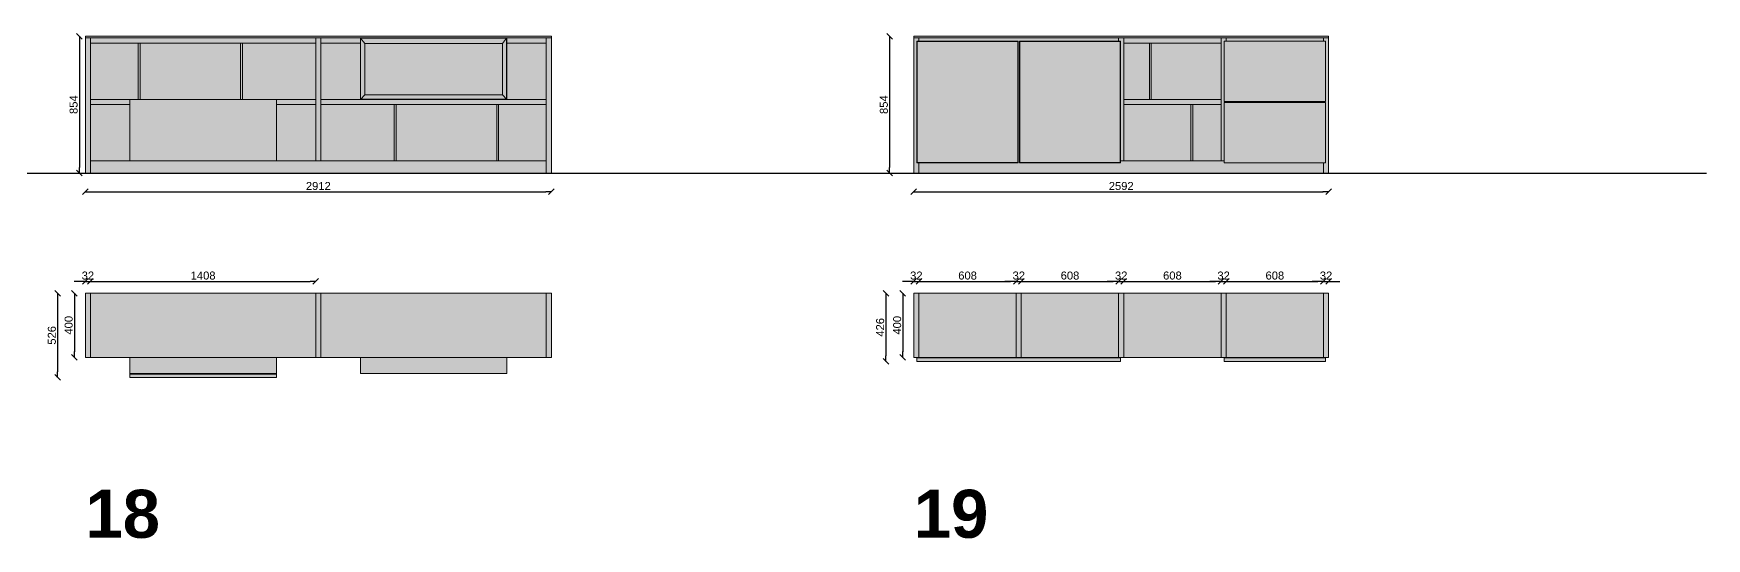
# Model space of a CAD drawing. Header units: inches. Extents: x -2150 to 187520, y -61540 to -22885.
# Drawn here: x 29867 to 40322, y -50760 to -47608 of the extents above; entities that cross this region are included whole.
import ezdxf

# ---------------------------------------------------------------- set-up
doc = ezdxf.new("R2010")
doc.units = ezdxf.units.IN
doc.header["$MEASUREMENT"] = 0
doc.layers.add('Linee arredi', color=3, linetype='Continuous', lineweight=20)
doc.layers.add('Retino arredi', color=7, linetype='Continuous', lineweight=0)
doc.layers.add('Quote', color=5, linetype='Continuous')
doc.styles.add('Arial', font='Arial.ttf')
doc.styles.add('Arial (bold)', font='Arial Bold.ttf')
doc.dimstyles.new('M&C_quote arredo', dxfattribs={"dimtxt": 50, "dimasz": 35.34668, "dimexe": 0, "dimexo": 0, "dimgap": 10, "dimtad": 1, "dimdec": 0, "dimtxsty": 'Arial', "dimblk": 'VW_SLASH', "dimcen": 0, "dimse1": 1, "dimse2": 1, "dimazin": 0, "dimtfac": 1, "dimtdec": 0, "dimtix": 1, "dimtmove": 0, "dimatfit": 0, "dimldrblk": 'VW_SLASH', "dimfxl": 0, "dimfxlon": 1, "dimfrac": 2, "dimtolj": 1, "dimarcsym": 0})

# ---------------------------------------------------------------- blocks, each defined once
blk = doc.blocks.new('VW_SLASH')
at = {"color": 0, "linetype": 'ByBlock', "lineweight": -2, "transparency": 16777216}
blk.add_line((0, 0), (-1, 0), dxfattribs=at)
at = {"color": 0, "linetype": 'Continuous', "lineweight": -2, "transparency": 16777216, "flags": 128}
blk.add_lwpolyline([(0.5, 0.5), (-0.5, -0.5)], dxfattribs=at)
blk = doc.blocks.new('*D122')
at = {"layer": 'Defpoints', "color": 0, "transparency": 16777216}
for p in [(30191, -47625), (30154, -48479), (30191, -48479)]:
    blk.add_point(p, dxfattribs=at)
at = {"layer": 'Quote', "color": 0, "lineweight": -2, "transparency": 16777216}
blk.add_line((30154, -47661), (30154, -48444), dxfattribs=at)
at = {"layer": 'Quote', "color": 0, "lineweight": -2, "transparency": 16777216, "xscale": 35.3466796875, "yscale": 35.3466796875, "zscale": 35.3466796875}
for p, rotation in [((30154, -47625), 90), ((30154, -48479), 270)]:
    blk.add_blockref('VW_SLASH', p, dxfattribs=dict(at, rotation=rotation))
at = {"layer": 'Quote', "color": 0, "transparency": 16777216, "insert": (30118, -48052), "char_height": 50, "attachment_point": 5, "rotation": 90, "style": 'Arial'}
blk.add_mtext('\\A1;854', dxfattribs=at)
blk = doc.blocks.new('*D123')
at = {"layer": 'Defpoints', "color": 0, "transparency": 16777216}
for p in [(30191, -48479), (33103, -48479), (33103, -48596)]:
    blk.add_point(p, dxfattribs=at)
at = {"layer": 'Quote', "color": 0, "lineweight": -2, "transparency": 16777216}
blk.add_line((30227, -48596), (33068, -48596), dxfattribs=at)
at = {"layer": 'Quote', "color": 0, "lineweight": -2, "transparency": 16777216, "xscale": 35.3466796875, "yscale": 35.3466796875, "zscale": 35.3466796875, "rotation": 180}
blk.add_blockref('VW_SLASH', (30191, -48596), dxfattribs=at)
at = {"layer": 'Quote', "color": 0, "lineweight": -2, "transparency": 16777216, "xscale": 35.3466796875, "yscale": 35.3466796875, "zscale": 35.3466796875}
blk.add_blockref('VW_SLASH', (33103, -48596), dxfattribs=at)
at = {"layer": 'Quote', "color": 0, "transparency": 16777216, "insert": (31647, -48560), "char_height": 50, "attachment_point": 5, "style": 'Arial'}
blk.add_mtext('\\A1;2912', dxfattribs=at)
blk = doc.blocks.new('*D124')
at = {"layer": 'Defpoints', "color": 0, "transparency": 16777216}
for p in [(30191, -49229), (30123, -49629), (30191, -49629)]:
    blk.add_point(p, dxfattribs=at)
at = {"layer": 'Quote', "color": 0, "lineweight": -2, "transparency": 16777216}
blk.add_line((30123, -49265), (30123, -49594), dxfattribs=at)
at = {"layer": 'Quote', "color": 0, "lineweight": -2, "transparency": 16777216, "xscale": 35.3466796875, "yscale": 35.3466796875, "zscale": 35.3466796875}
for p, rotation in [((30123, -49229), 90), ((30123, -49629), 270)]:
    blk.add_blockref('VW_SLASH', p, dxfattribs=dict(at, rotation=rotation))
at = {"layer": 'Quote', "color": 0, "transparency": 16777216, "insert": (30087, -49429), "char_height": 50, "attachment_point": 5, "rotation": 90, "style": 'Arial'}
blk.add_mtext('\\A1;400', dxfattribs=at)
blk = doc.blocks.new('*D125')
at = {"layer": 'Defpoints', "color": 0, "transparency": 16777216}
for p in [(30191, -49229), (30018, -49755), (30469, -49755)]:
    blk.add_point(p, dxfattribs=at)
at = {"layer": 'Quote', "color": 0, "lineweight": -2, "transparency": 16777216}
blk.add_line((30018, -49265), (30018, -49720), dxfattribs=at)
at = {"layer": 'Quote', "color": 0, "lineweight": -2, "transparency": 16777216, "xscale": 35.3466796875, "yscale": 35.3466796875, "zscale": 35.3466796875}
for p, rotation in [((30018, -49229), 90), ((30018, -49755), 270)]:
    blk.add_blockref('VW_SLASH', p, dxfattribs=dict(at, rotation=rotation))
at = {"layer": 'Quote', "color": 0, "transparency": 16777216, "insert": (29982, -49492), "char_height": 50, "attachment_point": 5, "rotation": 90, "style": 'Arial'}
blk.add_mtext('\\A1;526', dxfattribs=at)
blk = doc.blocks.new('*D126')
at = {"layer": 'Defpoints', "color": 0, "transparency": 16777216}
for p in [(30191, -49229), (30223, -49155), (30223, -49229)]:
    blk.add_point(p, dxfattribs=at)
at = {"layer": 'Quote', "color": 0, "lineweight": -2, "transparency": 16777216}
for p, q in [((30156, -49155), (30121, -49155)), ((30191, -49155), (30223, -49155)), ((30259, -49155), (30294, -49155))]:
    blk.add_line(p, q, dxfattribs=at)
at = {"layer": 'Quote', "color": 0, "lineweight": -2, "transparency": 16777216, "xscale": 35.3466796875, "yscale": 35.3466796875, "zscale": 35.3466796875}
blk.add_blockref('VW_SLASH', (30191, -49155), dxfattribs=at)
at = {"layer": 'Quote', "color": 0, "lineweight": -2, "transparency": 16777216, "xscale": 35.3466796875, "yscale": 35.3466796875, "zscale": 35.3466796875, "rotation": 180}
blk.add_blockref('VW_SLASH', (30223, -49155), dxfattribs=at)
at = {"layer": 'Quote', "color": 0, "transparency": 16777216, "insert": (30207, -49119), "char_height": 50, "attachment_point": 5, "style": 'Arial'}
blk.add_mtext('\\A1;32', dxfattribs=at)
blk = doc.blocks.new('*D127')
at = {"layer": 'Defpoints', "color": 0, "transparency": 16777216}
for p in [(30223, -49229), (31631, -49155), (31631, -49229)]:
    blk.add_point(p, dxfattribs=at)
at = {"layer": 'Quote', "color": 0, "lineweight": -2, "transparency": 16777216}
blk.add_line((30259, -49155), (31596, -49155), dxfattribs=at)
at = {"layer": 'Quote', "color": 0, "lineweight": -2, "transparency": 16777216, "xscale": 35.3466796875, "yscale": 35.3466796875, "zscale": 35.3466796875, "rotation": 180}
blk.add_blockref('VW_SLASH', (30223, -49155), dxfattribs=at)
at = {"layer": 'Quote', "color": 0, "lineweight": -2, "transparency": 16777216, "xscale": 35.3466796875, "yscale": 35.3466796875, "zscale": 35.3466796875}
blk.add_blockref('VW_SLASH', (31631, -49155), dxfattribs=at)
at = {"layer": 'Quote', "color": 0, "transparency": 16777216, "insert": (30927, -49119), "char_height": 50, "attachment_point": 5, "style": 'Arial'}
blk.add_mtext('\\A1;1408', dxfattribs=at)
blk = doc.blocks.new('*D130')
at = {"layer": 'Defpoints', "color": 0, "transparency": 16777216}
for p in [(35368, -47625), (35217, -48479), (35368, -48479)]:
    blk.add_point(p, dxfattribs=at)
at = {"layer": 'Quote', "color": 0, "lineweight": -2, "transparency": 16777216}
blk.add_line((35217, -47661), (35217, -48444), dxfattribs=at)
at = {"layer": 'Quote', "color": 0, "lineweight": -2, "transparency": 16777216, "xscale": 35.3466796875, "yscale": 35.3466796875, "zscale": 35.3466796875}
for p, rotation in [((35217, -47625), 90), ((35217, -48479), 270)]:
    blk.add_blockref('VW_SLASH', p, dxfattribs=dict(at, rotation=rotation))
at = {"layer": 'Quote', "color": 0, "transparency": 16777216, "insert": (35181, -48052), "char_height": 50, "attachment_point": 5, "rotation": 90, "style": 'Arial'}
blk.add_mtext('\\A1;854', dxfattribs=at)
blk = doc.blocks.new('*D131')
at = {"layer": 'Defpoints', "color": 0, "transparency": 16777216}
for p in [(35368, -48479), (37960, -48479), (37960, -48596)]:
    blk.add_point(p, dxfattribs=at)
at = {"layer": 'Quote', "color": 0, "lineweight": -2, "transparency": 16777216}
blk.add_line((35403, -48596), (37925, -48596), dxfattribs=at)
at = {"layer": 'Quote', "color": 0, "lineweight": -2, "transparency": 16777216, "xscale": 35.3466796875, "yscale": 35.3466796875, "zscale": 35.3466796875, "rotation": 180}
blk.add_blockref('VW_SLASH', (35368, -48596), dxfattribs=at)
at = {"layer": 'Quote', "color": 0, "lineweight": -2, "transparency": 16777216, "xscale": 35.3466796875, "yscale": 35.3466796875, "zscale": 35.3466796875}
blk.add_blockref('VW_SLASH', (37960, -48596), dxfattribs=at)
at = {"layer": 'Quote', "color": 0, "transparency": 16777216, "insert": (36664, -48560), "char_height": 50, "attachment_point": 5, "style": 'Arial'}
blk.add_mtext('\\A1;2592', dxfattribs=at)
blk = doc.blocks.new('*D132')
at = {"layer": 'Defpoints', "color": 0, "transparency": 16777216}
for p in [(35368, -49229), (35299, -49629), (35368, -49629)]:
    blk.add_point(p, dxfattribs=at)
at = {"layer": 'Quote', "color": 0, "lineweight": -2, "transparency": 16777216}
blk.add_line((35299, -49265), (35299, -49594), dxfattribs=at)
at = {"layer": 'Quote', "color": 0, "lineweight": -2, "transparency": 16777216, "xscale": 35.3466796875, "yscale": 35.3466796875, "zscale": 35.3466796875}
for p, rotation in [((35299, -49229), 90), ((35299, -49629), 270)]:
    blk.add_blockref('VW_SLASH', p, dxfattribs=dict(at, rotation=rotation))
at = {"layer": 'Quote', "color": 0, "transparency": 16777216, "insert": (35264, -49429), "char_height": 50, "attachment_point": 5, "rotation": 90, "style": 'Arial'}
blk.add_mtext('\\A1;400', dxfattribs=at)
blk = doc.blocks.new('*D133')
at = {"layer": 'Defpoints', "color": 0, "transparency": 16777216}
for p in [(35368, -49229), (35194, -49655), (35388, -49655)]:
    blk.add_point(p, dxfattribs=at)
at = {"layer": 'Quote', "color": 0, "lineweight": -2, "transparency": 16777216}
blk.add_line((35194, -49265), (35194, -49620), dxfattribs=at)
at = {"layer": 'Quote', "color": 0, "lineweight": -2, "transparency": 16777216, "xscale": 35.3466796875, "yscale": 35.3466796875, "zscale": 35.3466796875}
for p, rotation in [((35194, -49229), 90), ((35194, -49655), 270)]:
    blk.add_blockref('VW_SLASH', p, dxfattribs=dict(at, rotation=rotation))
at = {"layer": 'Quote', "color": 0, "transparency": 16777216, "insert": (35158, -49442), "char_height": 50, "attachment_point": 5, "rotation": 90, "style": 'Arial'}
blk.add_mtext('\\A1;426', dxfattribs=at)
blk = doc.blocks.new('*D134')
at = {"layer": 'Defpoints', "color": 0, "transparency": 16777216}
for p in [(35368, -49229), (35400, -49155), (35400, -49229)]:
    blk.add_point(p, dxfattribs=at)
at = {"layer": 'Quote', "color": 0, "lineweight": -2, "transparency": 16777216}
for p, q in [((35333, -49155), (35297, -49155)), ((35368, -49155), (35400, -49155)), ((35435, -49155), (35471, -49155))]:
    blk.add_line(p, q, dxfattribs=at)
at = {"layer": 'Quote', "color": 0, "lineweight": -2, "transparency": 16777216, "xscale": 35.3466796875, "yscale": 35.3466796875, "zscale": 35.3466796875}
blk.add_blockref('VW_SLASH', (35368, -49155), dxfattribs=at)
at = {"layer": 'Quote', "color": 0, "lineweight": -2, "transparency": 16777216, "xscale": 35.3466796875, "yscale": 35.3466796875, "zscale": 35.3466796875, "rotation": 180}
blk.add_blockref('VW_SLASH', (35400, -49155), dxfattribs=at)
at = {"layer": 'Quote', "color": 0, "transparency": 16777216, "insert": (35384, -49119), "char_height": 50, "attachment_point": 5, "style": 'Arial'}
blk.add_mtext('\\A1;32', dxfattribs=at)
blk = doc.blocks.new('*D135')
at = {"layer": 'Defpoints', "color": 0, "transparency": 16777216}
for p in [(35400, -49229), (36008, -49155), (36008, -49229)]:
    blk.add_point(p, dxfattribs=at)
at = {"layer": 'Quote', "color": 0, "lineweight": -2, "transparency": 16777216}
blk.add_line((35435, -49155), (35973, -49155), dxfattribs=at)
at = {"layer": 'Quote', "color": 0, "lineweight": -2, "transparency": 16777216, "xscale": 35.3466796875, "yscale": 35.3466796875, "zscale": 35.3466796875, "rotation": 180}
blk.add_blockref('VW_SLASH', (35400, -49155), dxfattribs=at)
at = {"layer": 'Quote', "color": 0, "lineweight": -2, "transparency": 16777216, "xscale": 35.3466796875, "yscale": 35.3466796875, "zscale": 35.3466796875}
blk.add_blockref('VW_SLASH', (36008, -49155), dxfattribs=at)
at = {"layer": 'Quote', "color": 0, "transparency": 16777216, "insert": (35704, -49119), "char_height": 50, "attachment_point": 5, "style": 'Arial'}
blk.add_mtext('\\A1;608', dxfattribs=at)
blk = doc.blocks.new('*D136')
at = {"layer": 'Defpoints', "color": 0, "transparency": 16777216}
for p in [(36008, -49229), (36040, -49155), (36040, -49229)]:
    blk.add_point(p, dxfattribs=at)
at = {"layer": 'Quote', "color": 0, "lineweight": -2, "transparency": 16777216}
for p, q in [((35973, -49155), (35937, -49155)), ((36008, -49155), (36040, -49155)), ((36075, -49155), (36111, -49155))]:
    blk.add_line(p, q, dxfattribs=at)
at = {"layer": 'Quote', "color": 0, "lineweight": -2, "transparency": 16777216, "xscale": 35.3466796875, "yscale": 35.3466796875, "zscale": 35.3466796875}
blk.add_blockref('VW_SLASH', (36008, -49155), dxfattribs=at)
at = {"layer": 'Quote', "color": 0, "lineweight": -2, "transparency": 16777216, "xscale": 35.3466796875, "yscale": 35.3466796875, "zscale": 35.3466796875, "rotation": 180}
blk.add_blockref('VW_SLASH', (36040, -49155), dxfattribs=at)
at = {"layer": 'Quote', "color": 0, "transparency": 16777216, "insert": (36024, -49119), "char_height": 50, "attachment_point": 5, "style": 'Arial'}
blk.add_mtext('\\A1;32', dxfattribs=at)
blk = doc.blocks.new('*D137')
at = {"layer": 'Defpoints', "color": 0, "transparency": 16777216}
for p in [(36040, -49229), (36648, -49155), (36648, -49229)]:
    blk.add_point(p, dxfattribs=at)
at = {"layer": 'Quote', "color": 0, "lineweight": -2, "transparency": 16777216}
blk.add_line((36075, -49155), (36613, -49155), dxfattribs=at)
at = {"layer": 'Quote', "color": 0, "lineweight": -2, "transparency": 16777216, "xscale": 35.3466796875, "yscale": 35.3466796875, "zscale": 35.3466796875, "rotation": 180}
blk.add_blockref('VW_SLASH', (36040, -49155), dxfattribs=at)
at = {"layer": 'Quote', "color": 0, "lineweight": -2, "transparency": 16777216, "xscale": 35.3466796875, "yscale": 35.3466796875, "zscale": 35.3466796875}
blk.add_blockref('VW_SLASH', (36648, -49155), dxfattribs=at)
at = {"layer": 'Quote', "color": 0, "transparency": 16777216, "insert": (36344, -49119), "char_height": 50, "attachment_point": 5, "style": 'Arial'}
blk.add_mtext('\\A1;608', dxfattribs=at)
blk = doc.blocks.new('*D138')
at = {"layer": 'Defpoints', "color": 0, "transparency": 16777216}
for p in [(36648, -49229), (36680, -49155), (36680, -49229)]:
    blk.add_point(p, dxfattribs=at)
at = {"layer": 'Quote', "color": 0, "lineweight": -2, "transparency": 16777216}
for p, q in [((36613, -49155), (36577, -49155)), ((36648, -49155), (36680, -49155)), ((36715, -49155), (36751, -49155))]:
    blk.add_line(p, q, dxfattribs=at)
at = {"layer": 'Quote', "color": 0, "lineweight": -2, "transparency": 16777216, "xscale": 35.3466796875, "yscale": 35.3466796875, "zscale": 35.3466796875}
blk.add_blockref('VW_SLASH', (36648, -49155), dxfattribs=at)
at = {"layer": 'Quote', "color": 0, "lineweight": -2, "transparency": 16777216, "xscale": 35.3466796875, "yscale": 35.3466796875, "zscale": 35.3466796875, "rotation": 180}
blk.add_blockref('VW_SLASH', (36680, -49155), dxfattribs=at)
at = {"layer": 'Quote', "color": 0, "transparency": 16777216, "insert": (36664, -49119), "char_height": 50, "attachment_point": 5, "style": 'Arial'}
blk.add_mtext('\\A1;32', dxfattribs=at)
blk = doc.blocks.new('*D139')
at = {"layer": 'Defpoints', "color": 0, "transparency": 16777216}
for p in [(36680, -49229), (37288, -49155), (37288, -49229)]:
    blk.add_point(p, dxfattribs=at)
at = {"layer": 'Quote', "color": 0, "lineweight": -2, "transparency": 16777216}
blk.add_line((36715, -49155), (37253, -49155), dxfattribs=at)
at = {"layer": 'Quote', "color": 0, "lineweight": -2, "transparency": 16777216, "xscale": 35.3466796875, "yscale": 35.3466796875, "zscale": 35.3466796875, "rotation": 180}
blk.add_blockref('VW_SLASH', (36680, -49155), dxfattribs=at)
at = {"layer": 'Quote', "color": 0, "lineweight": -2, "transparency": 16777216, "xscale": 35.3466796875, "yscale": 35.3466796875, "zscale": 35.3466796875}
blk.add_blockref('VW_SLASH', (37288, -49155), dxfattribs=at)
at = {"layer": 'Quote', "color": 0, "transparency": 16777216, "insert": (36984, -49119), "char_height": 50, "attachment_point": 5, "style": 'Arial'}
blk.add_mtext('\\A1;608', dxfattribs=at)
blk = doc.blocks.new('*D140')
at = {"layer": 'Defpoints', "color": 0, "transparency": 16777216}
for p in [(37288, -49229), (37320, -49155), (37320, -49229)]:
    blk.add_point(p, dxfattribs=at)
at = {"layer": 'Quote', "color": 0, "lineweight": -2, "transparency": 16777216}
for p, q in [((37253, -49155), (37217, -49155)), ((37288, -49155), (37320, -49155)), ((37355, -49155), (37391, -49155))]:
    blk.add_line(p, q, dxfattribs=at)
at = {"layer": 'Quote', "color": 0, "lineweight": -2, "transparency": 16777216, "xscale": 35.3466796875, "yscale": 35.3466796875, "zscale": 35.3466796875}
blk.add_blockref('VW_SLASH', (37288, -49155), dxfattribs=at)
at = {"layer": 'Quote', "color": 0, "lineweight": -2, "transparency": 16777216, "xscale": 35.3466796875, "yscale": 35.3466796875, "zscale": 35.3466796875, "rotation": 180}
blk.add_blockref('VW_SLASH', (37320, -49155), dxfattribs=at)
at = {"layer": 'Quote', "color": 0, "transparency": 16777216, "insert": (37304, -49119), "char_height": 50, "attachment_point": 5, "style": 'Arial'}
blk.add_mtext('\\A1;32', dxfattribs=at)
blk = doc.blocks.new('*D128')
at = {"layer": 'Defpoints', "color": 0, "transparency": 16777216}
for p in [(37320, -49229), (37928, -49155), (37928, -49229)]:
    blk.add_point(p, dxfattribs=at)
at = {"layer": 'Quote', "color": 0, "lineweight": -2, "transparency": 16777216}
blk.add_line((37355, -49155), (37893, -49155), dxfattribs=at)
at = {"layer": 'Quote', "color": 0, "lineweight": -2, "transparency": 16777216, "xscale": 35.3466796875, "yscale": 35.3466796875, "zscale": 35.3466796875, "rotation": 180}
blk.add_blockref('VW_SLASH', (37320, -49155), dxfattribs=at)
at = {"layer": 'Quote', "color": 0, "lineweight": -2, "transparency": 16777216, "xscale": 35.3466796875, "yscale": 35.3466796875, "zscale": 35.3466796875}
blk.add_blockref('VW_SLASH', (37928, -49155), dxfattribs=at)
at = {"layer": 'Quote', "color": 0, "transparency": 16777216, "insert": (37624, -49119), "char_height": 50, "attachment_point": 5, "style": 'Arial'}
blk.add_mtext('\\A1;608', dxfattribs=at)
blk = doc.blocks.new('*D129')
at = {"layer": 'Defpoints', "color": 0, "transparency": 16777216}
for p in [(37928, -49229), (37960, -49155), (37960, -49229)]:
    blk.add_point(p, dxfattribs=at)
at = {"layer": 'Quote', "color": 0, "lineweight": -2, "transparency": 16777216}
for p, q in [((37893, -49155), (37857, -49155)), ((37928, -49155), (37960, -49155)), ((37995, -49155), (38031, -49155))]:
    blk.add_line(p, q, dxfattribs=at)
at = {"layer": 'Quote', "color": 0, "lineweight": -2, "transparency": 16777216, "xscale": 35.3466796875, "yscale": 35.3466796875, "zscale": 35.3466796875}
blk.add_blockref('VW_SLASH', (37928, -49155), dxfattribs=at)
at = {"layer": 'Quote', "color": 0, "lineweight": -2, "transparency": 16777216, "xscale": 35.3466796875, "yscale": 35.3466796875, "zscale": 35.3466796875, "rotation": 180}
blk.add_blockref('VW_SLASH', (37960, -49155), dxfattribs=at)
at = {"layer": 'Quote', "color": 0, "transparency": 16777216, "insert": (37944, -49119), "char_height": 50, "attachment_point": 5, "style": 'Arial'}
blk.add_mtext('\\A1;32', dxfattribs=at)

msp = doc.modelspace()

# ---------------------------------------------------------------- hatches: boundary and pattern name
at = {"layer": 'Retino arredi'}
h = msp.add_hatch(color=256, dxfattribs=at)
h.dxf.hatch_style = 1
h.paths.add_polyline_path([(33103.5, -47635.4), (30191.5, -47635.4), (30191.5, -47625.4), (33103.5, -47625.4)])
h = msp.add_hatch(color=256, dxfattribs=at)
h.dxf.hatch_style = 1
h.paths.add_polyline_path([(31663.5, -48019.4), (31909.5, -48019.4), (31909.5, -47667.4), (31663.5, -47667.4)], flags=16)
h.paths.add_polyline_path([(30223.5, -48051.4), (30469.5, -48051.4), (30469.5, -48403.4), (30223.5, -48403.4)], flags=16)
h.paths.add_polyline_path([(31631.5, -48019.4), (30223.5, -48019.4), (30223.5, -47667.4), (31631.5, -47667.4)], flags=16)
h.paths.add_polyline_path([(31631.5, -48403.4), (31385.5, -48403.4), (31385.5, -48051.4), (31631.5, -48051.4)], flags=16)
h.paths.add_polyline_path([(33071.5, -48051.4), (31663.5, -48051.4), (31663.5, -48403.4), (33071.5, -48403.4)], flags=16)
h.paths.add_polyline_path([(32825.5, -47667.4), (33071.5, -47667.4), (33071.5, -48019.4), (32825.5, -48019.4)], flags=16)
h.paths.add_polyline_path([(31909.5, -48019.4), (32825.5, -48019.4), (32825.5, -47635.4), (31909.5, -47635.4)], flags=16)
h.paths.add_polyline_path([(30469.5, -48403.4), (31385.5, -48403.4), (31385.5, -48019.4), (30469.5, -48019.4)], flags=16)
h.paths.add_polyline_path([(30191.5, -48479.4), (33103.5, -48479.4), (33103.5, -47635.4), (30191.5, -47635.4)])
h = msp.add_hatch(color=254, dxfattribs=at)
h.dxf.hatch_style = 1
h.paths.add_polyline_path([(33071.5, -48051.4), (31663.5, -48051.4), (31663.5, -48403.4), (33071.5, -48403.4)])
h.paths.add_polyline_path([(32825.5, -47667.4), (33071.5, -47667.4), (33071.5, -48019.4), (32825.5, -48019.4)])
h.paths.add_polyline_path([(31663.5, -48019.4), (31909.5, -48019.4), (31909.5, -47667.4), (31663.5, -47667.4)])
h.paths.add_polyline_path([(31631.5, -48019.4), (30223.5, -48019.4), (30223.5, -47667.4), (31631.5, -47667.4)])
h.paths.add_polyline_path([(31631.5, -48403.4), (31385.5, -48403.4), (31385.5, -48051.4), (31631.5, -48051.4)])
h.paths.add_polyline_path([(30223.5, -48051.4), (30469.5, -48051.4), (30469.5, -48403.4), (30223.5, -48403.4)])
h = msp.add_hatch(color=253, dxfattribs=at)
h.dxf.hatch_style = 1
h.paths.add_polyline_path([(30469.5, -48403.4), (31385.5, -48403.4), (31385.5, -48019.4), (30469.5, -48019.4)])
h.paths.add_polyline_path([(31909.5, -48019.4), (32825.5, -48019.4), (32825.5, -47635.4), (31909.5, -47635.4)])
h = msp.add_hatch(color=256, dxfattribs=at)
h.dxf.hatch_style = 1
h.paths.add_polyline_path([(37959.9, -47625.4), (35367.9, -47625.4), (35367.9, -47635.4), (37959.9, -47635.4)])
h = msp.add_hatch(color=256, dxfattribs=at)
h.dxf.hatch_style = 1
h.paths.add_polyline_path([(37939.9, -48031.4), (37307.9, -48031.4), (37307.9, -47655.4), (37939.9, -47655.4)], flags=16)
h.paths.add_polyline_path([(37307.9, -48415.4), (37939.9, -48415.4), (37939.9, -48039.4), (37307.9, -48039.4)], flags=16)
h.paths.add_polyline_path([(37287.9, -48051.4), (36679.9, -48051.4), (36679.9, -48403.4), (37287.9, -48403.4)], flags=16)
h.paths.add_polyline_path([(36679.9, -47667.4), (37287.9, -47667.4), (37287.9, -48019.4), (36679.9, -48019.4)], flags=16)
h.paths.add_polyline_path([(36027.9, -48415.4), (36659.9, -48415.4), (36659.9, -47655.4), (36027.9, -47655.4)], flags=16)
h.paths.add_polyline_path([(35387.9, -47655.4), (36019.9, -47655.4), (36019.9, -48415.4), (35387.9, -48415.4)], flags=16)
h.paths.add_polyline_path([(35367.9, -48479.4), (37959.9, -48479.4), (37959.9, -47635.4), (35367.9, -47635.4)])
h = msp.add_hatch(color=254, dxfattribs=at)
h.dxf.hatch_style = 1
h.paths.add_polyline_path([(35387.9, -47655.4), (36019.9, -47655.4), (36019.9, -48415.4), (35387.9, -48415.4)])
h.paths.add_polyline_path([(36030, -47657.4), (36657.8, -47657.4), (36657.8, -48413.4), (36030, -48413.4)])
h = msp.add_hatch(color=253, dxfattribs=at)
h.dxf.hatch_style = 1
h.paths.add_polyline_path([(37287.9, -48051.4), (36679.9, -48051.4), (36679.9, -48403.4), (37287.9, -48403.4)])
h.paths.add_polyline_path([(36679.9, -47667.4), (37287.9, -47667.4), (37287.9, -48019.4), (36679.9, -48019.4)])
h = msp.add_hatch(color=252, dxfattribs=at)
h.dxf.hatch_style = 1
h.paths.add_polyline_path([(37307.9, -48415.4), (37939.9, -48415.4), (37939.9, -48039.4), (37307.9, -48039.4)])
h.paths.add_polyline_path([(37939.9, -48031.4), (37307.9, -48031.4), (37307.9, -47655.4), (37939.9, -47655.4)])
h = msp.add_hatch(color=256, dxfattribs=at)
h.dxf.hatch_style = 1
h.paths.add_polyline_path([(30191.5, -49229.4), (33103.5, -49229.4), (33103.5, -49629.4), (30191.5, -49629.4)])
h = msp.add_hatch(color=256, dxfattribs=at)
h.dxf.hatch_style = 1
h.paths.add_polyline_path([(35367.9, -49229.4), (37959.9, -49229.4), (37959.9, -49629.4), (35367.9, -49629.4)])
h = msp.add_hatch(color=253, dxfattribs=at)
h.dxf.hatch_style = 1
h.paths.add_polyline_path([(31385.5, -49755.4), (30469.5, -49755.4), (30469.5, -49629.4), (31385.5, -49629.4)])
h.paths.add_polyline_path([(32825.5, -49729.4), (31909.5, -49729.4), (31909.5, -49629.4), (32825.5, -49629.4)])
h = msp.add_hatch(color=253, dxfattribs=at)
h.dxf.hatch_style = 1
h.paths.add_polyline_path([(36659.9, -49655.4), (35387.9, -49655.4), (35387.9, -49633.4), (36659.9, -49633.4)])
h = msp.add_hatch(color=252, dxfattribs=at)
h.dxf.hatch_style = 1
h.paths.add_polyline_path([(37939.9, -49654.4), (37307.9, -49654.4), (37307.9, -49632.4), (37939.9, -49632.4)])

# ---------------------------------------------------------------- linework, layer by layer
msp.add_line((-2149.6, -48479.4), (40321.6, -48479.4))
at = {"layer": 'Linee arredi'}
for p, q in [((30223.5, -47667.4), (30223.5, -47635.4)), ((30521.5, -47667.4), (30521.5, -48019.4)), ((30533.5, -47667.4), (30533.5, -48019.4)), ((31161.5, -48019.4), (31161.5, -47667.4)), ((31173.5, -48019.4), (31173.5, -47667.4)), ((31631.5, -47667.9), (31631.5, -47635.4)), ((31663.5, -47667.4), (31663.5, -47635.4)), ((31911.5, -47637.4), (31909.5, -47635.4)), ((31937.5, -47670.1), (31911.5, -47637.4)), ((32797.5, -47670.1), (32823.5, -47637.4)), ((32823.5, -47637.4), (32825.5, -47635.4)), ((33071.5, -47667.4), (33071.5, -47635.4)), ((35399.9, -47655.4), (35399.9, -47635.4)), ((36647.9, -47635.4), (36647.9, -47655.4)), ((36679.9, -47667.4), (36679.9, -47635.4)), ((36839.9, -47667.4), (36839.9, -48019.4)), ((36851.9, -47667.4), (36851.9, -48019.4)), ((37287.9, -47635.4), (37287.9, -47667.4)), ((37319.9, -47635.4), (37319.9, -47655.4)), ((37927.9, -47655.4), (37927.9, -47635.4)), ((30223.5, -48051.4), (30223.5, -48019.4)), ((31631.5, -48051.4), (31631.5, -48019.4)), ((31663.5, -48051.4), (31663.5, -48019.4)), ((31909.5, -48019.4), (31937.5, -47991.4)), ((32121.5, -48051.4), (32121.5, -48403.4)), ((32133.5, -48051.4), (32133.5, -48403.4)), ((32761.5, -48403.4), (32761.5, -48052)), ((32773.5, -48403.4), (32773.5, -48052)), ((32825.5, -48019.4), (32797.5, -47991.4)), ((33071.5, -48051.4), (33071.5, -48019.4)), ((36679.9, -48051.4), (36679.9, -48019.4)), ((37099.9, -48051.4), (37099.9, -48403.4)), ((37111.9, -48051.4), (37111.9, -48403.4)), ((37287.9, -48051.4), (37287.9, -48019.4)), ((30223.5, -48479.4), (30223.5, -48403.4)), ((31631.5, -48403.4), (31663.5, -48403.4)), ((33071.5, -48479.4), (33071.5, -48403.4)), ((36679.9, -48403.4), (36659.9, -48403.4)), ((37307.9, -48403.4), (37287.9, -48403.4)), ((37927.9, -48479.4), (37927.9, -48415.4)), ((30223.5, -49629.4), (30223.5, -49229.4)), ((31631.5, -49229.4), (31631.5, -49629.4)), ((31663.5, -49629.4), (31663.5, -49229.4)), ((33071.5, -49629.4), (33071.5, -49229.4)), ((35399.9, -49229.4), (35399.9, -49629.4)), ((36007.9, -49229.4), (36007.9, -49629.4)), ((36039.9, -49629.4), (36039.9, -49229.4)), ((36647.9, -49229.4), (36647.9, -49629.4)), ((36679.9, -49629.4), (36679.9, -49229.4)), ((37287.9, -49229.4), (37287.9, -49629.4)), ((37319.9, -49629.4), (37319.9, -49229.4)), ((37927.9, -49629.4), (37927.9, -49229.4)), ((30469.5, -49729.4), (31385.5, -49729.4)), ((30469.5, -49733.4), (31385.5, -49733.4))]:
    msp.add_line(p, q, dxfattribs=at)
for points in [[(33103.5, -47635.4), (30191.5, -47635.4), (30191.5, -47625.4), (33103.5, -47625.4)], [(30191.5, -48479.4), (33103.5, -48479.4), (33103.5, -47635.4), (30191.5, -47635.4)], [(31631.5, -48019.4), (30223.5, -48019.4), (30223.5, -47667.4), (31631.5, -47667.4)], [(31663.5, -48019.4), (31909.5, -48019.4), (31909.5, -47667.4), (31663.5, -47667.4)], [(31909.5, -48019.4), (32825.5, -48019.4), (32825.5, -47635.4), (31909.5, -47635.4)], [(31911.5, -47637.4), (32823.5, -47637.4), (32823.5, -48017.4), (31911.5, -48017.4)], [(31937.5, -47670.1), (32797.5, -47670.1), (32797.5, -47991.4), (31937.5, -47991.4)], [(32825.5, -47667.4), (33071.5, -47667.4), (33071.5, -48019.4), (32825.5, -48019.4)], [(37959.9, -47625.4), (35367.9, -47625.4), (35367.9, -47635.4), (37959.9, -47635.4)], [(35367.9, -48479.4), (37959.9, -48479.4), (37959.9, -47635.4), (35367.9, -47635.4)], [(35387.9, -47655.4), (36019.9, -47655.4), (36019.9, -48415.4), (35387.9, -48415.4)], [(35390, -48413.4), (36017.8, -48413.4), (36017.8, -47657.4), (35390, -47657.4)], [(36027.9, -48415.4), (36659.9, -48415.4), (36659.9, -47655.4), (36027.9, -47655.4)], [(36030, -47657.4), (36657.8, -47657.4), (36657.8, -48413.4), (36030, -48413.4)], [(36679.9, -47667.4), (37287.9, -47667.4), (37287.9, -48019.4), (36679.9, -48019.4)], [(37939.9, -48031.4), (37307.9, -48031.4), (37307.9, -47655.4), (37939.9, -47655.4)], [(30223.5, -48051.4), (30469.5, -48051.4), (30469.5, -48403.4), (30223.5, -48403.4)], [(30469.5, -48403.4), (31385.5, -48403.4), (31385.5, -48019.4), (30469.5, -48019.4)], [(31631.5, -48403.4), (31385.5, -48403.4), (31385.5, -48051.4), (31631.5, -48051.4)], [(33071.5, -48051.4), (31663.5, -48051.4), (31663.5, -48403.4), (33071.5, -48403.4)], [(37287.9, -48051.4), (36679.9, -48051.4), (36679.9, -48403.4), (37287.9, -48403.4)], [(37307.9, -48415.4), (37939.9, -48415.4), (37939.9, -48039.4), (37307.9, -48039.4)], [(30191.5, -49229.4), (33103.5, -49229.4), (33103.5, -49629.4), (30191.5, -49629.4)], [(35367.9, -49229.4), (37959.9, -49229.4), (37959.9, -49629.4), (35367.9, -49629.4)], [(31385.5, -49755.4), (30469.5, -49755.4), (30469.5, -49629.4), (31385.5, -49629.4)], [(32825.5, -49729.4), (31909.5, -49729.4), (31909.5, -49629.4), (32825.5, -49629.4)], [(36659.9, -49655.4), (35387.9, -49655.4), (35387.9, -49633.4), (36659.9, -49633.4)], [(37939.9, -49654.4), (37307.9, -49654.4), (37307.9, -49632.4), (37939.9, -49632.4)]]:
    msp.add_lwpolyline(points, close=True, dxfattribs=at)
msp.add_lwpolyline([(35399.9, -48479.4), (35399.9, -48415.4)], dxfattribs=at)

# ---------------------------------------------------------------- texts
at = {"layer": 'Linee arredi', "transparency": 33554687, "char_height": 300, "attachment_point": 7, "line_spacing_factor": 1.006858, "style": 'Arial (bold)'}
for s, insert in [('18', (30191.5, -50760.2)), ('19', (35367.9, -50760.2))]:
    msp.add_mtext_dynamic_manual_height_columns(s, width=1350.149, gutter_width=12.5, heights=[0], dxfattribs=dict(at, insert=insert))

# ---------------------------------------------------------------- dimensions: what is measured, and where the dimension line sits
at = {"layer": 'Quote', "color": 7}
for base, p1, p2, picture, middle in [((30154, -48479.4), (30191.5, -47625.4), (30191.5, -48479.4), '*D122', (30118.5, -48052.4)), ((35216.6, -48479.4), (35367.9, -47625.4), (35367.9, -48479.4), '*D130', (35181.1, -48052.4)), ((30017.5, -49755.4), (30191.5, -49229.4), (30469.5, -49755.4), '*D125', (29982, -49492.4)), ((30123, -49629.4), (30191.5, -49229.4), (30191.5, -49629.4), '*D124', (30087.4, -49429.4)), ((35193.9, -49655.4), (35367.9, -49229.4), (35387.9, -49655.4), '*D133', (35158.4, -49442.4)), ((35299.4, -49629.4), (35367.9, -49229.4), (35367.9, -49629.4), '*D132', (35263.9, -49429.4))]:
    dim = msp.add_linear_dim(base=base, p1=p1, p2=p2, angle=90, dimstyle='M&C_quote arredo', override={"dimpost": '<>', "dimtmove": 1}, dxfattribs=at)
    dim.commit()
    dim.dimension.update_dxf_attribs({"geometry": picture, "text_midpoint": middle})
for base, p1, p2, picture, middle in [((33103.5, -48596), (30191.5, -48479.4), (33103.5, -48479.4), '*D123', (31647.5, -48560.5)), ((37959.9, -48596), (35367.9, -48479.4), (37959.9, -48479.4), '*D131', (36663.9, -48560.5)), ((30223.5, -49154.9), (30191.5, -49229.4), (30223.5, -49229.4), '*D126', (30207.5, -49119.3)), ((31631.5, -49154.9), (30223.5, -49229.4), (31631.5, -49229.4), '*D127', (30927.5, -49119.4)), ((35399.9, -49154.9), (35367.9, -49229.4), (35399.9, -49229.4), '*D134', (35383.9, -49119.3)), ((36007.9, -49154.9), (35399.9, -49229.4), (36007.9, -49229.4), '*D135', (35703.9, -49119.4)), ((36039.9, -49154.9), (36007.9, -49229.4), (36039.9, -49229.4), '*D136', (36023.9, -49119.3)), ((36647.9, -49154.9), (36039.9, -49229.4), (36647.9, -49229.4), '*D137', (36343.9, -49119.4)), ((36679.9, -49154.9), (36647.9, -49229.4), (36679.9, -49229.4), '*D138', (36663.9, -49119.3)), ((37287.9, -49154.9), (36679.9, -49229.4), (37287.9, -49229.4), '*D139', (36983.9, -49119.4)), ((37319.9, -49154.9), (37287.9, -49229.4), (37319.9, -49229.4), '*D140', (37303.9, -49119.3)), ((37927.9, -49154.9), (37319.9, -49229.4), (37927.9, -49229.4), '*D128', (37623.9, -49119.4)), ((37959.9, -49154.9), (37927.9, -49229.4), (37959.9, -49229.4), '*D129', (37943.9, -49119.3))]:
    dim = msp.add_linear_dim(base=base, p1=p1, p2=p2, dimstyle='M&C_quote arredo', override={"dimpost": '<>', "dimtmove": 1}, dxfattribs=at)
    dim.commit()
    dim.dimension.update_dxf_attribs({"geometry": picture, "text_midpoint": middle})

doc.saveas('drawing.dxf')
